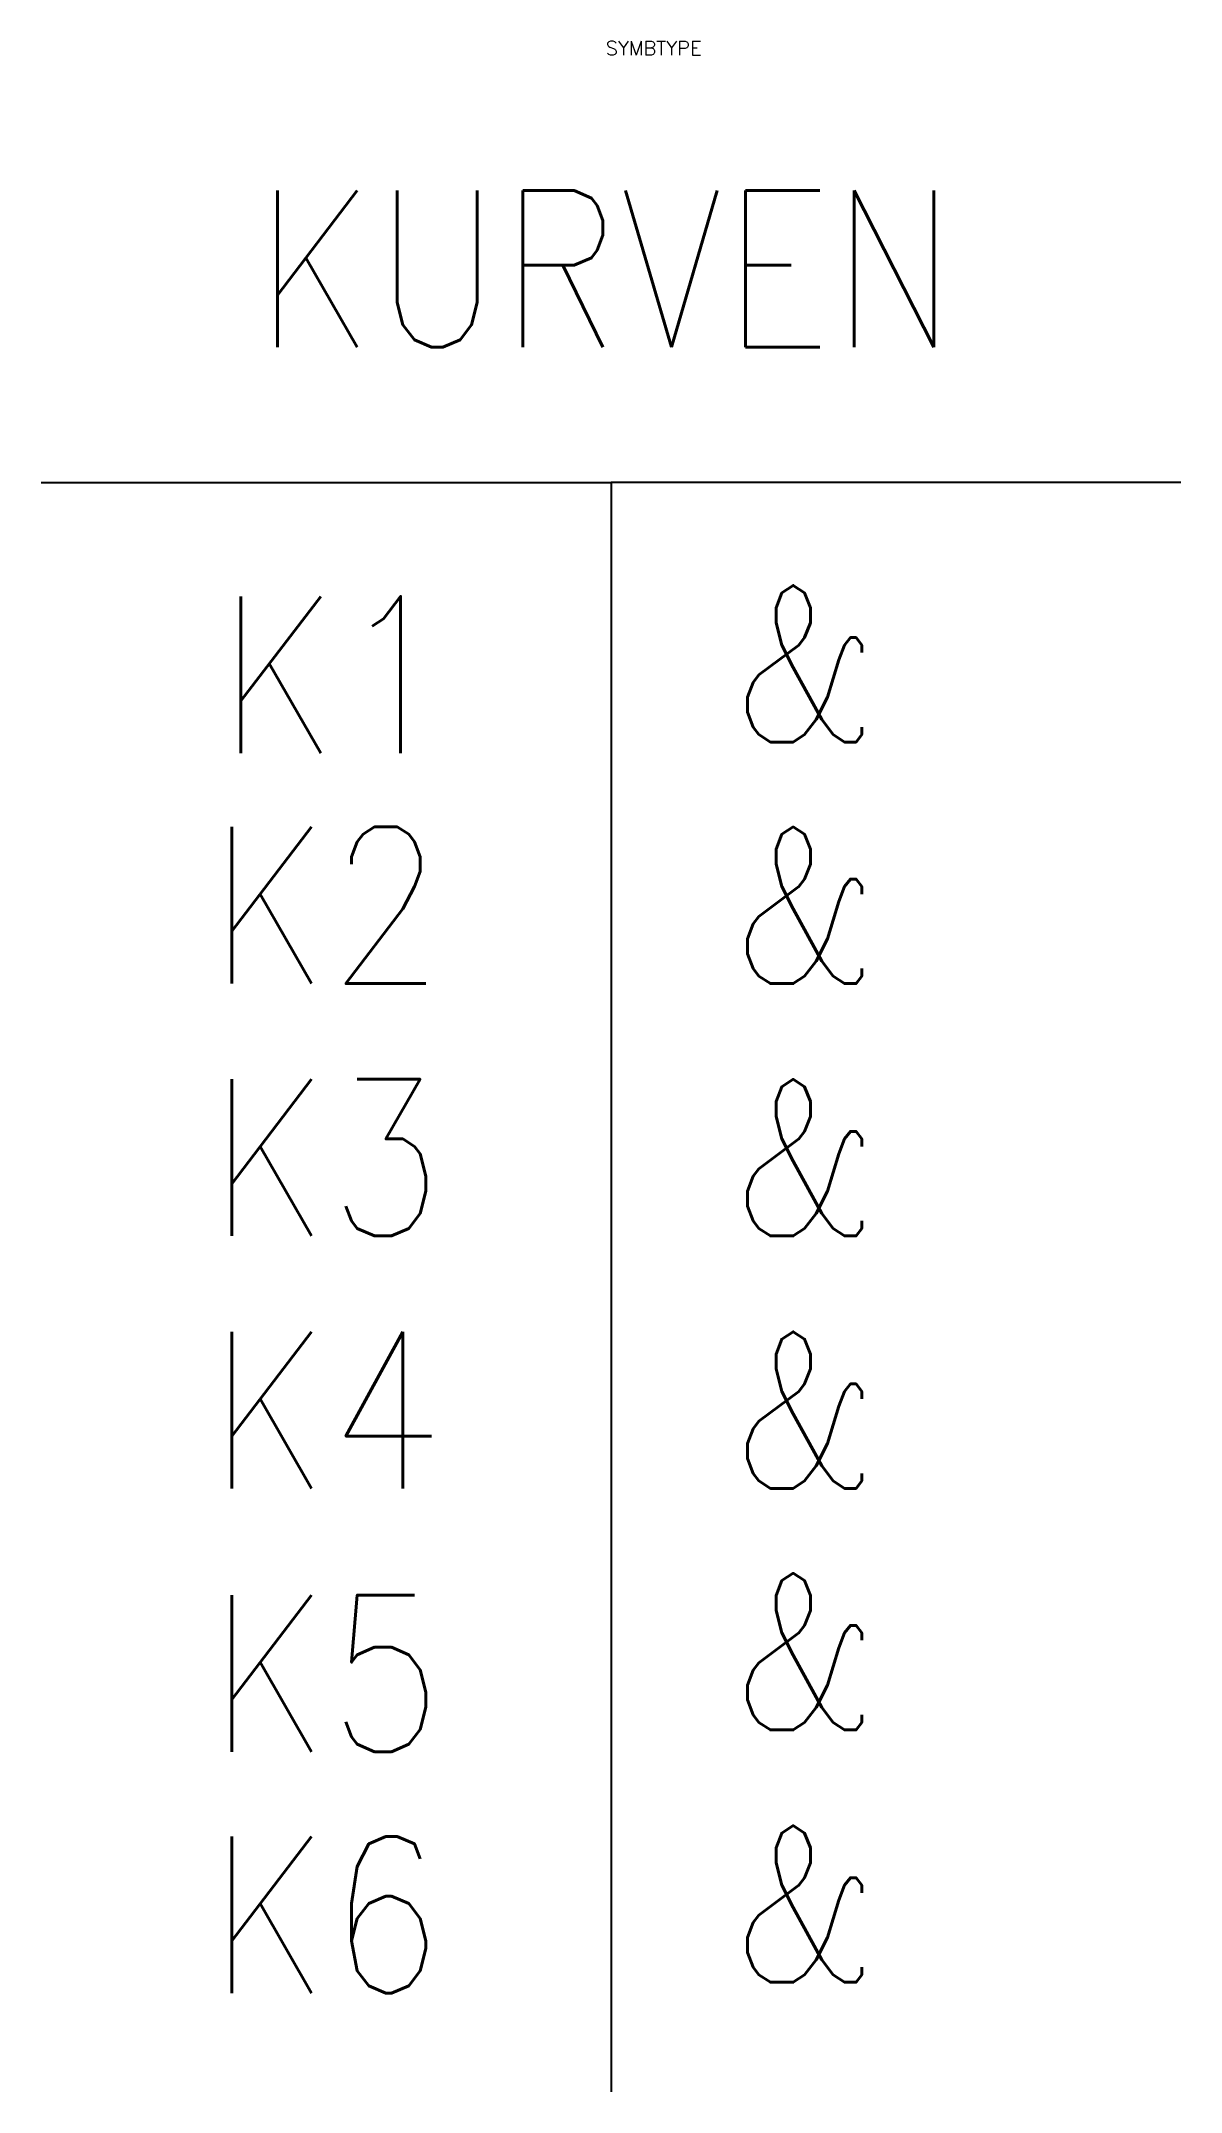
# Model space of a CAD drawing. Extents: x 309.6 to 325.6, y 133.4 to 162.2.
import ezdxf
from ezdxf.enums import TextEntityAlignment as Align

# ---------------------------------------------------------------- set-up
doc = ezdxf.new("R2010")
doc.units = 0
doc.header["$LTSCALE"] = 6
doc.header["$MEASUREMENT"] = 0
doc.layers.get('0').update_dxf_attribs({"linetype": 'CONTINUOUS'})
doc.layers.add('1', color=8, linetype='CONTINUOUS')
doc.layers.add('10', color=8, linetype='CONTINUOUS')
doc.styles.get("Standard").update_dxf_attribs({"font": 'simplex', "width": 0.85})

msp = doc.modelspace()

# ---------------------------------------------------------------- linework, layer by layer
at = {"layer": '1'}
for p, q in [((309.575, 156), (317.575, 156)), ((317.575, 156), (317.575, 133.4)), ((325.575, 156), (317.575, 156))]:
    msp.add_line(p, q, dxfattribs=at)

# ---------------------------------------------------------------- texts
at = {"flags": 1}
msp.add_attdef('SYMBTYPE', (317.5, 162), 'GN', height=0.2, dxfattribs=at)
at = {"layer": '10', "width": 0.85}
msp.add_text('KURVEN', height=2.2, dxfattribs=at).set_placement((317.5, 159), align=Align.MIDDLE)
for s, p in [('K1', (312.057, 152.202)), ('K2', (311.93, 148.965)), ('K3', (311.93, 145.421)), ('K4', (311.93, 141.876)), ('K5', (311.93, 138.177)), ('K6', (311.93, 134.787))]:
    msp.add_text(s, height=2.2, dxfattribs=at).set_placement(p)
for p in [(319.251, 152.356), (319.251, 148.965), (319.251, 145.421), (319.251, 141.876), (319.251, 138.485), (319.251, 134.941)]:
    msp.add_attdef('&', p, '', height=2.2, dxfattribs=at)

doc.saveas('drawing.dxf')
